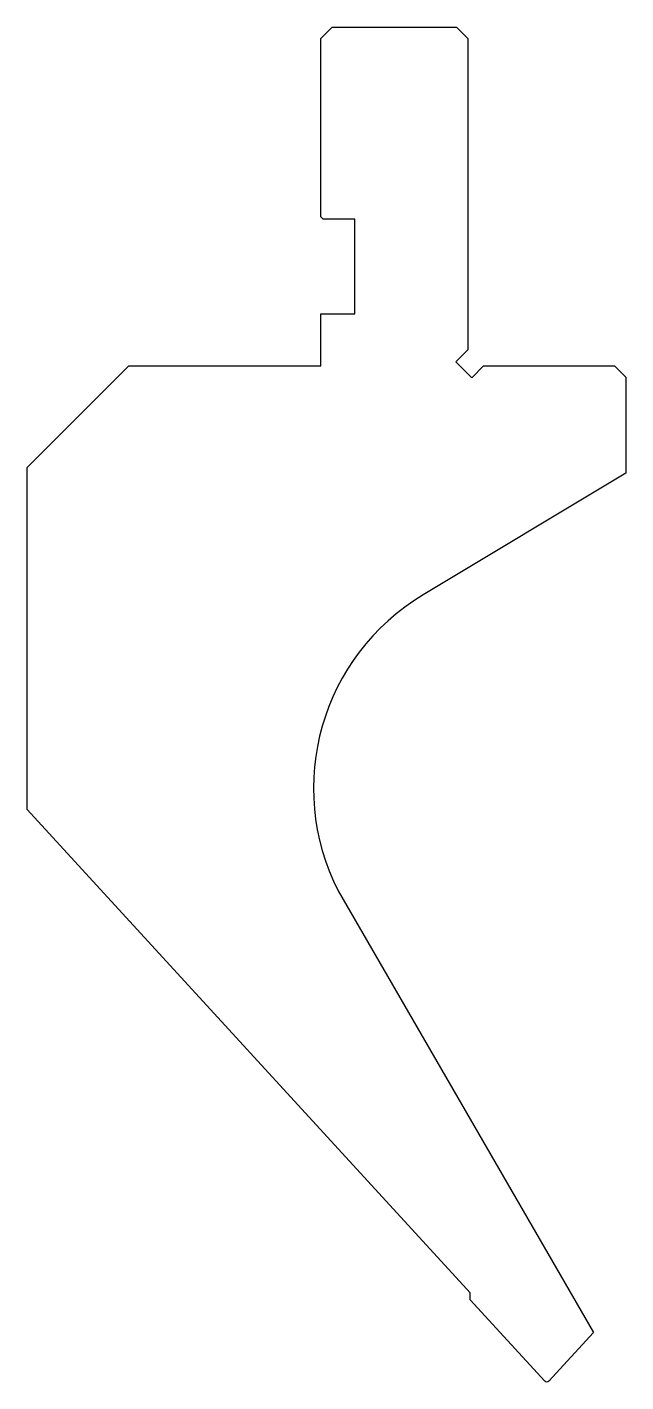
# Model space of a CAD drawing. Header units: millimetres. Extents: x -46 to 7, y 0 to 120.
import ezdxf

# ---------------------------------------------------------------- set-up
doc = ezdxf.new("R2010")
doc.units = ezdxf.units.MM
doc.layers.get('0').update_dxf_attribs({"linetype": 'CONTINUOUS'})

msp = doc.modelspace()

# ---------------------------------------------------------------- linework, layer by layer
at = {"color": 7, "linetype": 'CONTINUOUS'}
for p, q in [((-20, 119), (-19, 120)), ((-19, 120), (-8, 120)), ((-8, 120), (-7, 119)), ((-20, 103.2), (-20, 119)), ((-7, 119), (-7, 91.41)), ((-19.8, 103), (-20, 103.2)), ((-17, 103), (-19.8, 103)), ((-17, 94.6), (-17, 103)), ((-20, 90), (-20, 94.6)), ((-20, 94.6), (-17, 94.6)), ((-7, 91.41), (-8.06, 90.35)), ((-8.06, 90.35), (-6.65, 88.94)), ((-46, 81), (-37, 90)), ((-37, 90), (-20, 90)), ((-6.65, 88.94), (-5.59, 90)), ((-5.59, 90), (6, 90)), ((6, 90), (7, 89)), ((7, 89), (7, 80.5)), ((-46, 50.69), (-46, 81)), ((7, 80.5), (-10.95, 69.72)), ((-6.78, 7.89), (-46, 50.69)), ((-18.46, 43.49), (4.12, 4.37)), ((-6.78, 7.28), (-6.78, 7.89)), ((-0.18, 0.08), (-6.78, 7.28)), ((4.12, 4.37), (0.18, 0.08))]:
    msp.add_line(p, q, dxfattribs=at)
for centre, radius, start, end in [((-0.65, 52.57), 20, 121, 207.0223), ((0, 0.25), 0.25, 222.5, 317.5)]:
    msp.add_arc(centre, radius, start, end, dxfattribs=at)

doc.saveas('drawing.dxf')
